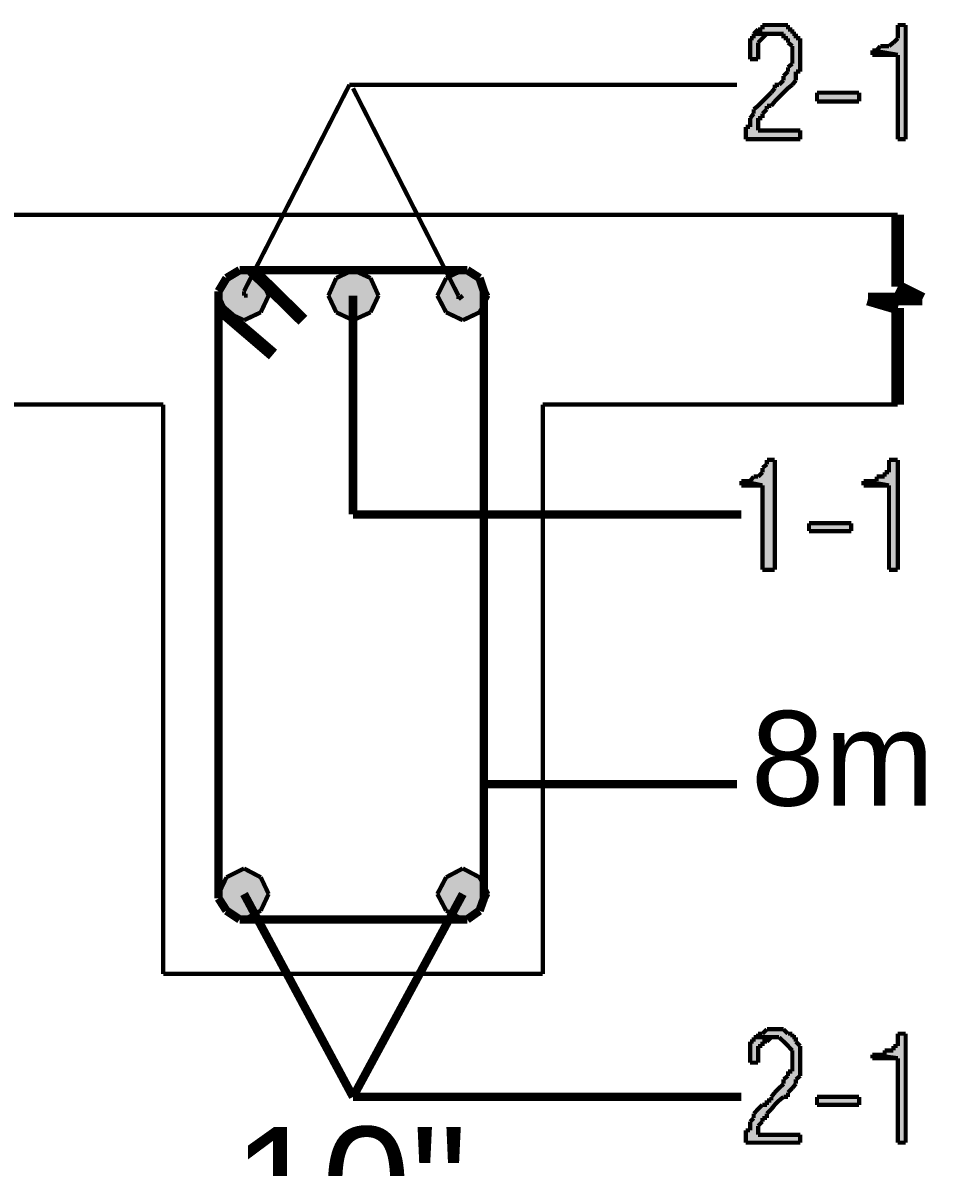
# Model space of a CAD drawing. Header units: millimetres. Extents: x 5 to 350, y 3 to 213.
# Drawn here: x 65.59 to 83.82, y 167.32 to 190.3 of the extents above; entities that cross this region are included whole.
import ezdxf

# ---------------------------------------------------------------- set-up
doc = ezdxf.new("R2010")
doc.units = ezdxf.units.MM
for name, color, linetype in [('H', 251, 'Continuous'), ('P', 255, 'Continuous'), ('T', 255, 'Continuous')]:
    doc.layers.add(name, color=color, linetype=linetype)
doc.styles.get("Standard").update_dxf_attribs({"font": 'arial.ttf'})

msp = doc.modelspace()

# ---------------------------------------------------------------- hatches: boundary and pattern name
at = {"layer": 'H', "linetype": 'Continuous'}
for points in [[(80.098, 187.96), (80.098, 188.207), (80.186, 188.207), (80.186, 188.383), (80.257, 188.472), (80.257, 188.56), (80.68, 188.983), (80.68, 189.054), (80.768, 189.054), (80.857, 189.142), (80.857, 189.23), (80.945, 189.318), (80.945, 189.406), (81.033, 189.477), (81.033, 189.83), (80.945, 189.9), (80.945, 189.988), (80.857, 189.988), (80.857, 190.077), (80.257, 190.077), (80.345, 190.165), (80.433, 190.165), (80.433, 190.253), (80.945, 190.253), (80.945, 190.165), (81.033, 190.165), (81.033, 190.077), (81.104, 190.077), (81.104, 189.988), (81.192, 189.988), (81.192, 189.318), (81.104, 189.318), (81.104, 189.142), (80.61, 188.63), (80.522, 188.63), (80.522, 188.56), (80.433, 188.472), (80.433, 188.383), (80.345, 188.383), (80.345, 188.136), (81.192, 188.136), (81.192, 187.96), (80.098, 187.96)], [(83.15, 187.96), (83.15, 189.653), (82.638, 189.742), (82.726, 189.742), (82.797, 189.83), (82.973, 189.83), (83.15, 189.988), (83.15, 190.253), (83.308, 190.253), (83.308, 187.96), (83.15, 187.96)], [(80.186, 189.565), (80.186, 189.988), (80.257, 189.988), (80.257, 190.077), (80.522, 190.077), (80.345, 189.9), (80.345, 189.565), (80.186, 189.565)], [(82.638, 189.653), (82.638, 189.742), (83.15, 189.653), (82.638, 189.653)], [(81.527, 188.718), (81.527, 188.895), (82.374, 188.895), (82.374, 188.718), (81.527, 188.718)], [(69.515, 184.82), (69.674, 185.173), (70.52, 184.82), (69.515, 184.82)], [(69.674, 185.173), (70.026, 185.332), (70.362, 185.173), (69.674, 185.173)], [(70.52, 184.82), (69.674, 185.173), (70.362, 185.173), (70.52, 184.82)], [(71.72, 184.82), (71.878, 185.173), (72.725, 184.82), (71.72, 184.82)], [(71.878, 185.173), (72.214, 185.332), (72.566, 185.173), (71.878, 185.173)], [(72.725, 184.82), (71.878, 185.173), (72.566, 185.173), (72.725, 184.82)], [(73.907, 184.82), (74.083, 185.173), (74.93, 184.82), (73.907, 184.82)], [(74.083, 185.173), (74.418, 185.332), (74.754, 185.173), (74.083, 185.173)], [(74.93, 184.82), (74.083, 185.173), (74.754, 185.173), (74.93, 184.82)], [(69.674, 184.485), (69.515, 184.82), (70.362, 184.485), (69.674, 184.485)], [(70.362, 184.485), (69.515, 184.82), (70.52, 184.82), (70.362, 184.485)], [(71.878, 184.485), (71.72, 184.82), (72.566, 184.485), (71.878, 184.485)], [(72.566, 184.485), (71.72, 184.82), (72.725, 184.82), (72.566, 184.485)], [(74.083, 184.485), (73.907, 184.82), (74.754, 184.485), (74.083, 184.485)], [(74.754, 184.485), (73.907, 184.82), (74.93, 184.82), (74.754, 184.485)], [(70.026, 184.326), (69.674, 184.485), (70.362, 184.485), (70.026, 184.326)], [(72.214, 184.326), (71.878, 184.485), (72.566, 184.485), (72.214, 184.326)], [(74.418, 184.326), (74.083, 184.485), (74.754, 184.485), (74.418, 184.326)], [(80.433, 179.317), (80.433, 181.01), (80.01, 181.098), (80.186, 181.098), (80.257, 181.187), (80.345, 181.187), (80.433, 181.275), (80.433, 181.363), (80.522, 181.434), (80.522, 181.522), (80.68, 181.522), (80.68, 179.317), (80.433, 179.317)], [(82.973, 179.317), (82.973, 181.01), (82.462, 181.098), (82.726, 181.098), (82.726, 181.187), (82.885, 181.187), (82.885, 181.275), (82.973, 181.275), (82.973, 181.522), (83.15, 181.522), (83.15, 179.317), (82.973, 179.317)], [(80.01, 181.01), (80.01, 181.098), (80.433, 181.01), (80.01, 181.01)], [(82.462, 181.01), (82.462, 181.098), (82.973, 181.01), (82.462, 181.01)], [(81.368, 180.093), (81.368, 180.252), (82.215, 180.252), (82.215, 180.093), (81.368, 180.093)], [(69.674, 173.143), (70.026, 173.32), (70.362, 173.143), (69.674, 173.143)], [(74.083, 173.143), (74.418, 173.32), (74.754, 173.143), (74.083, 173.143)], [(69.515, 172.808), (69.674, 173.143), (70.52, 172.808), (69.515, 172.808)], [(70.52, 172.808), (69.674, 173.143), (70.362, 173.143), (70.52, 172.808)], [(73.907, 172.808), (74.083, 173.143), (74.93, 172.808), (73.907, 172.808)], [(74.93, 172.808), (74.083, 173.143), (74.754, 173.143), (74.93, 172.808)], [(69.674, 172.473), (69.515, 172.808), (70.362, 172.473), (69.674, 172.473)], [(70.362, 172.473), (69.515, 172.808), (70.52, 172.808), (70.362, 172.473)], [(74.083, 172.473), (73.907, 172.808), (74.754, 172.473), (74.083, 172.473)], [(74.754, 172.473), (73.907, 172.808), (74.93, 172.808), (74.754, 172.473)], [(70.026, 172.297), (69.674, 172.473), (70.362, 172.473), (70.026, 172.297)], [(74.418, 172.297), (74.083, 172.473), (74.754, 172.473), (74.418, 172.297)], [(80.098, 167.816), (80.098, 168.063), (80.186, 168.063), (80.186, 168.24), (80.257, 168.31), (80.257, 168.398), (80.433, 168.575), (80.522, 168.575), (80.522, 168.663), (80.61, 168.663), (80.61, 168.734), (80.857, 168.998), (80.857, 169.086), (80.945, 169.157), (80.945, 169.245), (81.033, 169.245), (81.033, 169.668), (80.768, 169.933), (80.345, 169.933), (80.345, 170.004), (80.433, 170.004), (80.522, 170.092), (80.857, 170.092), (80.945, 170.004), (81.033, 170.004), (81.033, 169.933), (81.104, 169.933), (81.104, 169.845), (81.192, 169.757), (81.192, 169.157), (81.104, 169.086), (81.104, 168.998), (80.945, 168.822), (80.945, 168.734), (80.857, 168.734), (80.522, 168.398), (80.522, 168.31), (80.433, 168.31), (80.433, 168.24), (80.345, 168.152), (80.345, 167.975), (81.192, 167.975), (81.192, 167.816), (80.098, 167.816)], [(83.15, 167.816), (83.15, 169.51), (82.638, 169.58), (82.885, 169.58), (82.885, 169.668), (83.062, 169.668), (83.062, 169.757), (83.15, 169.757), (83.15, 170.004), (83.308, 170.004), (83.308, 167.816), (83.15, 167.816)], [(80.186, 169.422), (80.186, 169.845), (80.257, 169.845), (80.257, 169.933), (80.61, 169.933), (80.522, 169.845), (80.433, 169.845), (80.433, 169.757), (80.345, 169.757), (80.345, 169.422), (80.186, 169.422)], [(82.638, 169.51), (82.638, 169.58), (83.15, 169.51), (82.638, 169.51)], [(81.527, 168.575), (81.527, 168.734), (82.374, 168.734), (82.374, 168.575), (81.527, 168.575)]]:
    msp.add_hatch(color=256, dxfattribs=at).paths.add_polyline_path(points)

# ---------------------------------------------------------------- linework, layer by layer
at = {"layer": 'P'}
for points, const_width in [([(80.345, 190.165), (80.257, 190.077)], 0.085), ([(80.433, 190.165), (80.345, 190.165)], 0.085), ([(80.522, 190.253), (80.433, 190.253)], 0.085), ([(80.433, 190.253), (80.433, 190.165)], 0.085), ([(80.61, 190.253), (80.522, 190.253)], 0.085), ([(80.68, 190.253), (80.61, 190.253)], 0.085), ([(80.768, 190.253), (80.68, 190.253)], 0.085), ([(80.857, 190.253), (80.768, 190.253)], 0.085), ([(80.768, 190.253), (80.768, 190.253)], 0.085), ([(80.945, 190.253), (80.857, 190.253)], 0.085), ([(80.945, 190.165), (80.945, 190.253)], 0.085), ([(81.033, 190.165), (80.945, 190.165)], 0.085), ([(81.033, 190.077), (81.033, 190.165)], 0.085), ([(83.308, 190.253), (83.15, 190.253)], 0.085), ([(83.15, 190.253), (83.15, 190.165)], 0.085), ([(83.15, 190.165), (83.15, 190.077)], 0.085), ([(83.308, 187.96), (83.308, 190.253)], 0.085), ([(80.257, 189.988), (80.186, 189.988)], 0.085), ([(80.186, 189.988), (80.186, 189.9)], 0.085), ([(80.257, 190.077), (80.257, 189.988)], 0.085), ([(80.68, 190.077), (80.257, 190.077)], 0.085), ([(80.257, 190.077), (80.68, 190.077)], 0.085), ([(80.345, 189.9), (80.433, 189.988)], 0.085), ([(80.433, 189.988), (80.522, 190.077)], 0.085), ([(80.522, 190.077), (80.61, 190.077)], 0.085), ([(80.61, 190.077), (80.68, 190.077)], 0.085), ([(80.68, 190.077), (80.768, 190.077)], 0.085), ([(80.768, 190.077), (80.857, 190.077)], 0.085), ([(80.857, 190.077), (80.857, 189.988)], 0.085), ([(80.857, 189.988), (80.945, 189.988)], 0.085), ([(80.945, 189.988), (80.945, 189.9)], 0.085), ([(81.104, 190.077), (81.033, 190.077)], 0.085), ([(81.104, 189.988), (81.104, 190.077)], 0.085), ([(81.192, 189.988), (81.104, 189.988)], 0.085), ([(81.192, 189.9), (81.192, 189.988)], 0.085), ([(83.15, 189.988), (83.062, 189.9)], 0.085), ([(83.15, 190.077), (83.15, 189.988)], 0.085), ([(80.186, 189.9), (80.186, 189.83)], 0.085), ([(80.186, 189.83), (80.186, 189.742)], 0.085), ([(80.186, 189.742), (80.186, 189.653)], 0.085), ([(80.345, 189.83), (80.345, 189.9)], 0.085), ([(80.345, 189.742), (80.345, 189.83)], 0.085), ([(80.345, 189.653), (80.345, 189.742)], 0.085), ([(80.945, 189.9), (81.033, 189.83)], 0.085), ([(81.033, 189.83), (81.033, 189.742)], 0.085), ([(81.033, 189.742), (81.033, 189.653)], 0.085), ([(81.192, 189.83), (81.192, 189.9)], 0.085), ([(81.192, 189.742), (81.192, 189.83)], 0.085), ([(81.192, 189.653), (81.192, 189.742)], 0.085), ([(82.638, 189.742), (82.638, 189.653)], 0.085), ([(83.15, 189.653), (82.638, 189.742)], 0.085), ([(82.726, 189.742), (82.638, 189.742)], 0.085), ([(82.638, 189.742), (83.15, 189.653)], 0.085), ([(82.797, 189.83), (82.726, 189.742)], 0.085), ([(82.885, 189.83), (82.797, 189.83)], 0.085), ([(82.973, 189.83), (82.885, 189.83)], 0.085), ([(83.062, 189.9), (82.973, 189.83)], 0.085), ([(80.186, 189.653), (80.186, 189.565)], 0.085), ([(80.186, 189.565), (80.345, 189.565)], 0.085), ([(80.345, 189.565), (80.345, 189.653)], 0.085), ([(81.033, 189.477), (80.945, 189.406)], 0.085), ([(81.033, 189.653), (81.033, 189.565)], 0.085), ([(81.033, 189.565), (81.033, 189.477)], 0.085), ([(81.192, 189.565), (81.192, 189.653)], 0.085), ([(81.192, 189.477), (81.192, 189.565)], 0.085), ([(81.192, 189.406), (81.192, 189.477)], 0.085), ([(82.638, 189.653), (82.726, 189.653)], 0.085), ([(82.726, 189.653), (82.797, 189.653)], 0.085), ([(82.797, 189.653), (82.885, 189.653)], 0.085), ([(82.885, 189.653), (82.973, 189.653)], 0.085), ([(82.973, 189.653), (83.062, 189.653)], 0.085), ([(83.062, 189.653), (83.15, 189.653)], 0.085), ([(83.15, 189.653), (83.15, 187.96)], 0.085), ([(80.945, 189.318), (80.857, 189.23)], 0.085), ([(80.945, 189.406), (80.945, 189.318)], 0.085), ([(81.104, 189.23), (81.104, 189.318)], 0.085), ([(81.104, 189.318), (81.192, 189.318)], 0.085), ([(81.192, 189.318), (81.192, 189.406)], 0.085), ([(70.026, 184.908), (72.143, 189.054)], 0.085), ([(72.143, 189.054), (79.922, 189.054)], 0.085), ([(80.768, 189.054), (80.68, 189.054)], 0.085), ([(80.68, 189.054), (80.68, 188.983)], 0.085), ([(80.857, 189.142), (80.768, 189.054)], 0.085), ([(80.857, 189.23), (80.857, 189.142)], 0.085), ([(80.945, 188.983), (81.033, 189.054)], 0.085), ([(81.033, 189.054), (81.104, 189.142)], 0.085), ([(81.104, 189.142), (81.104, 189.23)], 0.085), ([(74.33, 184.82), (72.214, 188.983)], 0.085), ([(80.522, 188.807), (80.433, 188.718)], 0.085), ([(80.61, 188.895), (80.522, 188.807)], 0.085), ([(80.68, 188.983), (80.61, 188.895)], 0.085), ([(80.68, 188.718), (80.768, 188.807)], 0.085), ([(80.768, 188.807), (80.857, 188.895)], 0.085), ([(80.857, 188.895), (80.945, 188.983)], 0.085), ([(81.527, 188.718), (81.527, 188.895)], 0.085), ([(81.527, 188.895), (82.374, 188.895)], 0.085), ([(82.374, 188.895), (82.374, 188.718)], 0.085), ([(80.345, 188.63), (80.257, 188.56)], 0.085), ([(80.257, 188.56), (80.257, 188.472)], 0.085), ([(80.433, 188.718), (80.345, 188.63)], 0.085), ([(80.433, 188.472), (80.522, 188.56)], 0.085), ([(80.522, 188.56), (80.522, 188.63)], 0.085), ([(80.522, 188.63), (80.61, 188.63)], 0.085), ([(80.61, 188.63), (80.68, 188.718)], 0.085), ([(82.374, 188.718), (81.527, 188.718)], 0.085), ([(81.527, 188.718), (81.527, 188.718)], 0.085), ([(80.257, 188.472), (80.186, 188.383)], 0.085), ([(80.186, 188.383), (80.186, 188.295)], 0.085), ([(80.345, 188.295), (80.345, 188.383)], 0.085), ([(80.345, 188.383), (80.433, 188.383)], 0.085), ([(80.433, 188.383), (80.433, 188.472)], 0.085), ([(80.186, 188.207), (80.098, 188.207)], 0.085), ([(80.098, 188.207), (80.098, 188.136)], 0.085), ([(80.098, 188.136), (80.098, 188.048)], 0.085), ([(80.186, 188.295), (80.186, 188.207)], 0.085), ([(80.345, 188.207), (80.345, 188.295)], 0.085), ([(80.345, 188.136), (80.345, 188.207)], 0.085), ([(81.192, 188.136), (80.345, 188.136)], 0.085), ([(81.192, 187.96), (81.192, 188.136)], 0.085), ([(80.098, 188.048), (80.098, 187.96)], 0.085), ([(80.098, 187.96), (81.192, 187.96)], 0.085), ([(83.15, 187.96), (83.308, 187.96)], 0.085), ([(83.15, 184.997), (83.15, 186.443)], 0.254), ([(83.15, 186.443), (62.142, 186.443)], 0.085), ([(69.938, 185.332), (69.674, 185.173)], 0.169), ([(70.026, 185.332), (69.674, 185.173)], 0.085), ([(74.507, 185.332), (69.938, 185.332)], 0.169), ([(70.362, 185.173), (70.026, 185.332)], 0.085), ([(70.185, 185.332), (71.208, 184.326)], 0.254), ([(72.214, 185.332), (71.878, 185.173)], 0.085), ([(72.566, 185.173), (72.214, 185.332)], 0.085), ([(74.418, 185.332), (74.083, 185.173)], 0.085), ([(74.754, 185.173), (74.418, 185.332)], 0.085), ([(74.754, 185.173), (74.507, 185.332)], 0.169), ([(69.674, 185.173), (69.515, 184.908)], 0.169), ([(69.674, 185.173), (69.515, 184.82)], 0.085), ([(70.52, 184.82), (70.362, 185.173)], 0.085), ([(71.878, 185.173), (71.72, 184.82)], 0.085), ([(72.725, 184.82), (72.566, 185.173)], 0.085), ([(74.083, 185.173), (73.907, 184.82)], 0.085), ([(74.842, 184.908), (74.754, 185.173)], 0.169), ([(74.93, 184.82), (74.754, 185.173)], 0.085), ([(69.515, 184.908), (69.515, 172.72)], 0.169), ([(70.026, 184.82), (70.026, 184.908)], 0.085), ([(70.026, 184.82), (70.026, 184.908)], 0.085), ([(74.842, 172.72), (74.842, 184.908)], 0.169), ([(83.644, 184.75), (83.15, 184.997)], 0.254), ([(69.515, 184.573), (70.608, 183.638)], 0.254), ([(69.515, 184.82), (69.674, 184.485)], 0.085), ([(70.097, 184.82), (70.026, 184.82)], 0.085), ([(70.362, 184.485), (70.52, 184.82)], 0.085), ([(70.52, 184.82), (70.52, 184.82)], 0.085), ([(71.72, 184.82), (71.878, 184.485)], 0.085), ([(72.214, 184.82), (72.214, 180.428)], 0.169), ([(72.566, 184.485), (72.725, 184.82)], 0.085), ([(72.725, 184.82), (72.725, 184.82)], 0.085), ([(73.907, 184.82), (74.083, 184.485)], 0.085), ([(74.418, 184.82), (74.33, 184.75)], 0.085), ([(74.33, 184.75), (74.33, 184.82)], 0.085), ([(74.33, 184.75), (74.33, 184.82)], 0.085), ([(74.754, 184.485), (74.93, 184.82)], 0.085), ([(74.93, 184.82), (74.93, 184.82)], 0.085), ([(83.15, 184.573), (82.55, 184.75)], 0.254), ([(82.55, 184.75), (83.644, 184.75)], 0.254), ([(83.15, 182.633), (83.15, 184.573)], 0.254), ([(69.674, 184.485), (70.026, 184.326)], 0.085), ([(70.026, 184.326), (70.362, 184.485)], 0.085), ([(71.878, 184.485), (72.214, 184.326)], 0.085), ([(72.214, 184.326), (72.566, 184.485)], 0.085), ([(74.083, 184.485), (74.418, 184.326)], 0.085), ([(74.418, 184.326), (74.754, 184.485)], 0.085), ([(62.142, 182.633), (68.404, 182.633)], 0.085), ([(68.404, 182.633), (68.404, 171.203)], 0.085), ([(76.024, 171.203), (76.024, 182.633)], 0.085), ([(83.15, 182.633), (76.024, 182.633)], 0.085), ([(80.522, 181.434), (80.433, 181.363)], 0.085), ([(80.68, 181.522), (80.522, 181.522)], 0.085), ([(80.522, 181.522), (80.522, 181.434)], 0.085), ([(80.68, 179.317), (80.68, 181.522)], 0.085), ([(83.15, 181.522), (82.973, 181.522)], 0.085), ([(82.973, 181.522), (82.973, 181.434)], 0.085), ([(82.973, 181.434), (82.973, 181.363)], 0.085), ([(83.15, 179.317), (83.15, 181.522)], 0.085), ([(80.433, 181.275), (80.345, 181.187)], 0.085), ([(80.433, 181.363), (80.433, 181.275)], 0.085), ([(82.973, 181.275), (82.885, 181.275)], 0.085), ([(82.885, 181.275), (82.885, 181.187)], 0.085), ([(82.973, 181.363), (82.973, 181.275)], 0.085), ([(80.01, 181.098), (80.01, 181.01)], 0.085), ([(80.433, 181.01), (80.01, 181.098)], 0.085), ([(80.098, 181.098), (80.01, 181.098)], 0.085), ([(80.01, 181.098), (80.433, 181.01)], 0.085), ([(80.01, 181.01), (80.098, 181.01)], 0.085), ([(80.186, 181.098), (80.098, 181.098)], 0.085), ([(80.098, 181.01), (80.186, 181.01)], 0.085), ([(80.257, 181.187), (80.186, 181.098)], 0.085), ([(80.186, 181.01), (80.257, 181.01)], 0.085), ([(80.345, 181.187), (80.257, 181.187)], 0.085), ([(80.257, 181.01), (80.345, 181.01)], 0.085), ([(80.345, 181.01), (80.433, 181.01)], 0.085), ([(80.433, 181.01), (80.433, 181.01)], 0.085), ([(80.433, 181.01), (80.433, 179.317)], 0.085), ([(82.462, 181.098), (82.462, 181.01)], 0.085), ([(82.973, 181.01), (82.462, 181.098)], 0.085), ([(82.55, 181.098), (82.462, 181.098)], 0.085), ([(82.462, 181.098), (82.973, 181.01)], 0.085), ([(82.462, 181.01), (82.55, 181.01)], 0.085), ([(82.638, 181.098), (82.55, 181.098)], 0.085), ([(82.55, 181.01), (82.638, 181.01)], 0.085), ([(82.726, 181.098), (82.638, 181.098)], 0.085), ([(82.638, 181.01), (82.726, 181.01)], 0.085), ([(82.797, 181.187), (82.726, 181.187)], 0.085), ([(82.726, 181.187), (82.726, 181.098)], 0.085), ([(82.726, 181.01), (82.797, 181.01)], 0.085), ([(82.885, 181.187), (82.797, 181.187)], 0.085), ([(82.797, 181.01), (82.885, 181.01)], 0.085), ([(82.885, 181.01), (82.973, 181.01)], 0.085), ([(82.973, 181.01), (82.973, 179.317)], 0.085), ([(72.214, 180.428), (80.01, 180.428)], 0.169), ([(81.368, 180.093), (81.368, 180.252)], 0.085), ([(81.368, 180.252), (82.215, 180.252)], 0.085), ([(82.215, 180.093), (81.368, 180.093)], 0.085), ([(81.368, 180.093), (81.368, 180.093)], 0.085), ([(82.215, 180.252), (82.215, 180.093)], 0.085), ([(80.433, 179.317), (80.68, 179.317)], 0.085), ([(82.973, 179.317), (83.15, 179.317)], 0.085), ([(74.842, 175.013), (79.922, 175.013)], 0.169), ([(70.026, 173.32), (69.674, 173.143)], 0.085), ([(70.362, 173.143), (70.026, 173.32)], 0.085), ([(74.418, 173.32), (74.083, 173.143)], 0.085), ([(74.754, 173.143), (74.418, 173.32)], 0.085), ([(69.674, 173.143), (69.515, 172.808)], 0.085), ([(70.52, 172.808), (70.362, 173.143)], 0.085), ([(74.083, 173.143), (73.907, 172.808)], 0.085), ([(74.93, 172.808), (74.754, 173.143)], 0.085), ([(69.515, 172.72), (69.674, 172.473)], 0.169), ([(69.515, 172.808), (69.674, 172.473)], 0.085), ([(70.026, 172.808), (72.214, 168.734)], 0.169), ([(70.362, 172.473), (70.52, 172.808)], 0.085), ([(70.52, 172.808), (70.52, 172.808)], 0.085), ([(72.214, 168.734), (74.418, 172.808)], 0.169), ([(73.907, 172.808), (74.083, 172.473)], 0.085), ([(74.754, 172.473), (74.842, 172.72)], 0.169), ([(74.754, 172.473), (74.93, 172.808)], 0.085), ([(74.93, 172.808), (74.93, 172.808)], 0.085), ([(69.674, 172.473), (69.938, 172.297)], 0.169), ([(69.674, 172.473), (70.026, 172.297)], 0.085), ([(70.026, 172.297), (70.362, 172.473)], 0.085), ([(74.083, 172.473), (74.418, 172.297)], 0.085), ([(74.418, 172.297), (74.754, 172.473)], 0.085), ([(74.507, 172.297), (74.754, 172.473)], 0.169), ([(69.938, 172.297), (74.507, 172.297)], 0.169), ([(69.938, 172.297), (74.507, 172.297)], 0.085), ([(68.404, 171.203), (76.024, 171.203)], 0.085), ([(80.433, 170.004), (80.345, 170.004)], 0.085), ([(80.345, 170.004), (80.345, 169.933)], 0.085), ([(80.522, 170.092), (80.433, 170.004)], 0.085), ([(80.61, 170.092), (80.522, 170.092)], 0.085), ([(80.68, 170.092), (80.61, 170.092)], 0.085), ([(80.768, 170.092), (80.68, 170.092)], 0.085), ([(80.857, 170.092), (80.768, 170.092)], 0.085), ([(80.768, 170.092), (80.768, 170.092)], 0.085), ([(80.945, 170.004), (80.857, 170.092)], 0.085), ([(81.033, 170.004), (80.945, 170.004)], 0.085), ([(81.033, 169.933), (81.033, 170.004)], 0.085), ([(83.308, 170.004), (83.15, 170.004)], 0.085), ([(83.15, 170.004), (83.15, 169.933)], 0.085), ([(83.308, 167.816), (83.308, 170.004)], 0.085), ([(80.257, 169.845), (80.186, 169.845)], 0.085), ([(80.186, 169.845), (80.186, 169.757)], 0.085), ([(80.186, 169.757), (80.186, 169.668)], 0.085), ([(80.257, 169.933), (80.257, 169.845)], 0.085), ([(80.68, 169.933), (80.257, 169.933)], 0.085), ([(80.345, 169.933), (80.257, 169.933)], 0.085), ([(80.257, 169.933), (80.68, 169.933)], 0.085), ([(80.345, 169.668), (80.345, 169.757)], 0.085), ([(80.345, 169.757), (80.433, 169.757)], 0.085), ([(80.433, 169.757), (80.433, 169.845)], 0.085), ([(80.433, 169.845), (80.522, 169.845)], 0.085), ([(80.522, 169.845), (80.61, 169.933)], 0.085), ([(80.61, 169.933), (80.68, 169.933)], 0.085), ([(80.68, 169.933), (80.768, 169.933)], 0.085), ([(80.768, 169.933), (80.857, 169.845)], 0.085), ([(80.857, 169.845), (80.945, 169.757)], 0.085), ([(80.945, 169.757), (81.033, 169.668)], 0.085), ([(81.104, 169.933), (81.033, 169.933)], 0.085), ([(81.104, 169.845), (81.104, 169.933)], 0.085), ([(81.192, 169.757), (81.104, 169.845)], 0.085), ([(81.192, 169.668), (81.192, 169.757)], 0.085), ([(83.15, 169.757), (83.062, 169.757)], 0.085), ([(83.062, 169.757), (83.062, 169.668)], 0.085), ([(83.15, 169.933), (83.15, 169.845)], 0.085), ([(83.15, 169.845), (83.15, 169.757)], 0.085), ([(80.186, 169.668), (80.186, 169.58)], 0.085), ([(80.186, 169.58), (80.186, 169.51)], 0.085), ([(80.186, 169.51), (80.186, 169.422)], 0.085), ([(80.345, 169.58), (80.345, 169.668)], 0.085), ([(80.345, 169.51), (80.345, 169.58)], 0.085), ([(80.345, 169.422), (80.345, 169.51)], 0.085), ([(81.033, 169.668), (81.033, 169.58)], 0.085), ([(81.033, 169.58), (81.033, 169.51)], 0.085), ([(81.033, 169.51), (81.033, 169.422)], 0.085), ([(81.192, 169.58), (81.192, 169.668)], 0.085), ([(81.192, 169.51), (81.192, 169.58)], 0.085), ([(81.192, 169.422), (81.192, 169.51)], 0.085), ([(82.638, 169.58), (82.638, 169.51)], 0.085), ([(83.15, 169.51), (82.638, 169.58)], 0.085), ([(82.726, 169.58), (82.638, 169.58)], 0.085), ([(82.638, 169.58), (83.15, 169.51)], 0.085), ([(82.638, 169.51), (82.726, 169.51)], 0.085), ([(82.797, 169.58), (82.726, 169.58)], 0.085), ([(82.726, 169.51), (82.797, 169.51)], 0.085), ([(82.885, 169.58), (82.797, 169.58)], 0.085), ([(82.797, 169.51), (82.885, 169.51)], 0.085), ([(82.973, 169.668), (82.885, 169.668)], 0.085), ([(82.885, 169.668), (82.885, 169.58)], 0.085), ([(82.885, 169.51), (82.973, 169.51)], 0.085), ([(83.062, 169.668), (82.973, 169.668)], 0.085), ([(82.973, 169.51), (83.062, 169.51)], 0.085), ([(83.062, 169.51), (83.15, 169.51)], 0.085), ([(83.15, 169.51), (83.15, 167.816)], 0.085), ([(80.186, 169.422), (80.345, 169.422)], 0.085), ([(81.033, 169.422), (81.033, 169.333)], 0.085), ([(81.033, 169.333), (81.033, 169.245)], 0.085), ([(81.192, 169.333), (81.192, 169.422)], 0.085), ([(81.192, 169.245), (81.192, 169.333)], 0.085), ([(80.945, 169.157), (80.857, 169.086)], 0.085), ([(80.857, 169.086), (80.857, 168.998)], 0.085), ([(81.033, 169.245), (80.945, 169.245)], 0.085), ([(80.945, 169.245), (80.945, 169.157)], 0.085), ([(81.104, 169.086), (81.192, 169.157)], 0.085), ([(81.104, 168.998), (81.104, 169.086)], 0.085), ([(81.192, 169.157), (81.192, 169.245)], 0.085), ([(80.68, 168.822), (80.61, 168.734)], 0.085), ([(80.768, 168.91), (80.68, 168.822)], 0.085), ([(80.857, 168.998), (80.768, 168.91)], 0.085), ([(80.945, 168.822), (81.033, 168.91)], 0.085), ([(80.945, 168.734), (80.945, 168.822)], 0.085), ([(81.033, 168.91), (81.104, 168.998)], 0.085), ([(72.214, 168.734), (80.01, 168.734)], 0.169), ([(80.433, 168.575), (80.345, 168.487)], 0.085), ([(80.522, 168.575), (80.433, 168.575)], 0.085), ([(80.61, 168.663), (80.522, 168.663)], 0.085), ([(80.522, 168.663), (80.522, 168.575)], 0.085), ([(80.61, 168.734), (80.61, 168.663)], 0.085), ([(80.61, 168.487), (80.68, 168.575)], 0.085), ([(80.68, 168.575), (80.768, 168.663)], 0.085), ([(80.768, 168.663), (80.857, 168.734)], 0.085), ([(80.857, 168.734), (80.945, 168.734)], 0.085), ([(81.527, 168.575), (81.527, 168.734)], 0.085), ([(81.527, 168.734), (82.374, 168.734)], 0.085), ([(82.374, 168.575), (81.527, 168.575)], 0.085), ([(81.527, 168.575), (81.527, 168.575)], 0.085), ([(82.374, 168.734), (82.374, 168.575)], 0.085), ([(80.345, 168.487), (80.257, 168.398)], 0.085), ([(80.257, 168.398), (80.257, 168.31)], 0.085), ([(80.522, 168.398), (80.61, 168.487)], 0.085), ([(80.522, 168.31), (80.522, 168.398)], 0.085), ([(80.257, 168.31), (80.186, 168.24)], 0.085), ([(80.186, 168.24), (80.186, 168.152)], 0.085), ([(80.186, 168.152), (80.186, 168.063)], 0.085), ([(80.345, 168.152), (80.433, 168.24)], 0.085), ([(80.345, 168.063), (80.345, 168.152)], 0.085), ([(80.433, 168.24), (80.433, 168.31)], 0.085), ([(80.433, 168.31), (80.522, 168.31)], 0.085), ([(80.186, 168.063), (80.098, 168.063)], 0.085), ([(80.098, 168.063), (80.098, 167.975)], 0.085), ([(80.098, 167.975), (80.098, 167.887)], 0.085), ([(80.098, 167.887), (80.098, 167.816)], 0.085), ([(80.345, 167.975), (80.345, 168.063)], 0.085), ([(81.192, 167.975), (80.345, 167.975)], 0.085), ([(81.192, 167.816), (81.192, 167.975)], 0.085), ([(80.098, 167.816), (81.192, 167.816)], 0.085), ([(83.15, 167.816), (83.308, 167.816)], 0.085)]:
    msp.add_lwpolyline(points, dxfattribs=dict(at, const_width=const_width))

# ---------------------------------------------------------------- texts
at = {"layer": 'T', "attachment_point": 7}
for s, insert, char_height in [('{\\fArial|b0|i0|c0|p18;8mmØ@ 5"c/c.}', (80.2, 174.2), 1.9), ('{\\fArial|b0|i0|c0|p18;10"}', (69.8, 165.8), 2.3)]:
    msp.add_mtext(s, dxfattribs=dict(at, insert=insert, char_height=char_height))

doc.saveas('drawing.dxf')
